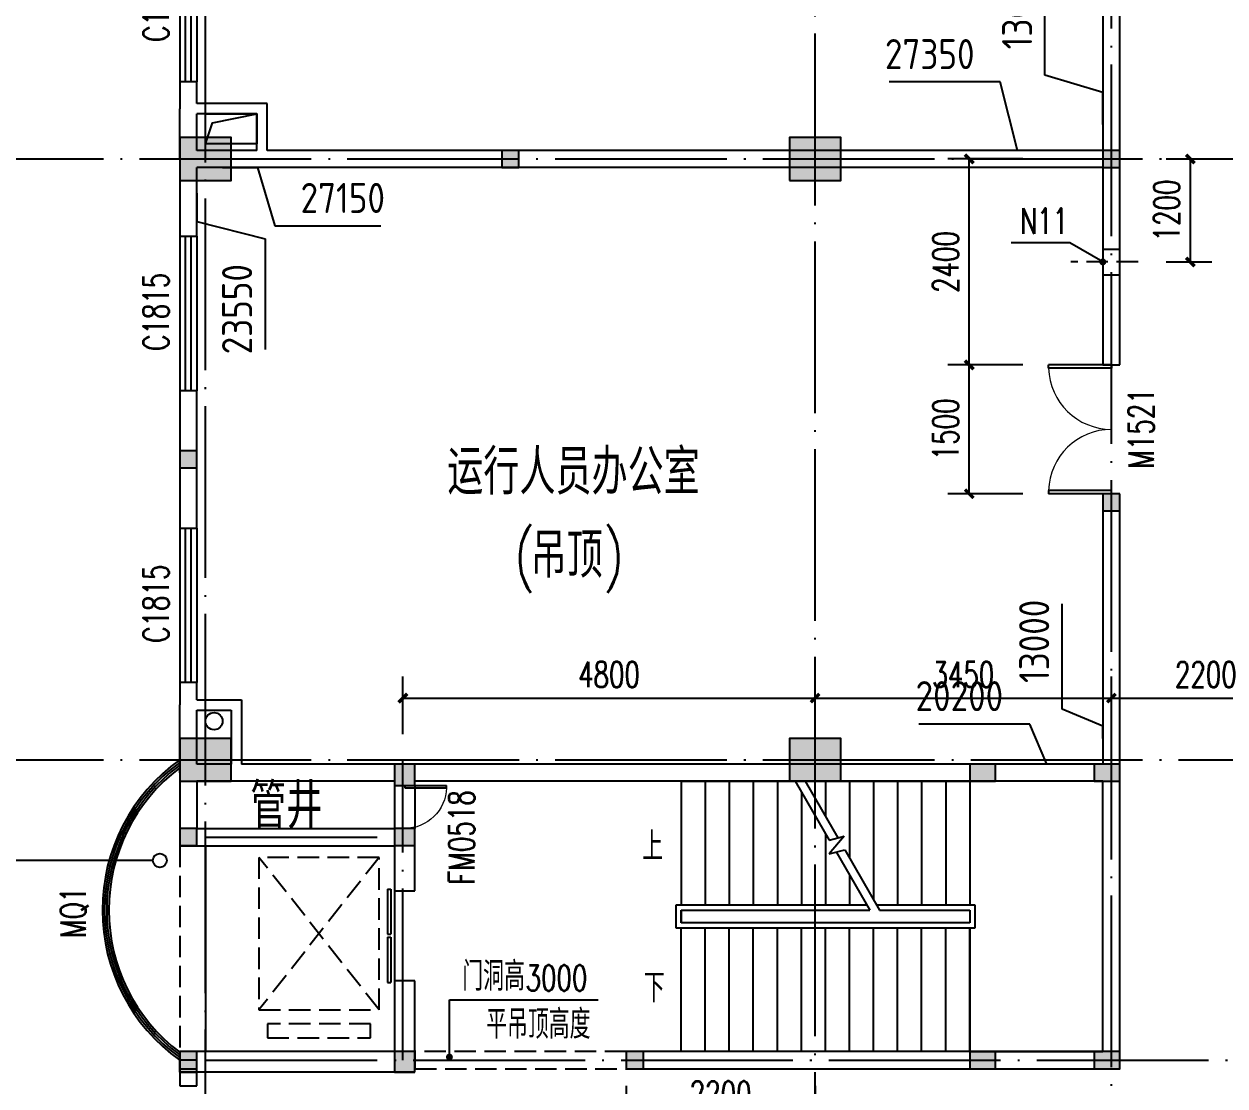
# Model space of a CAD drawing. Extents: x -59142 to 322364, y -122476 to 91021.
# Drawn here: x 85086 to 99071, y 43072 to 55445 of the extents above; entities that cross this region are included whole.
import ezdxf

# ---------------------------------------------------------------- set-up
doc = ezdxf.new("R2010")
doc.units = 0
doc.header["$LTSCALE"] = 1000
doc.header["$MEASUREMENT"] = 0
doc.linetypes.add('DASH', pattern=[0.35, 0.25, -0.1])
doc.linetypes.add('DOTE', pattern=[2.42, 2, -0.2, 0.02, -0.2])
for name, color, linetype in [('CENTRE LINE', 1, 'DOTE'), ('COLUMN', 255, 'Continuous'), ('DIM_IDEN', 3, 'Continuous'), ('DIM_LEAD', 3, 'Continuous'), ('DIM_SYMB', 3, 'Continuous'), ('DOTE', 1, 'DOTE'), ('GROUND', 204, 'Continuous'), ('HOLE', 6, 'Continuous'), ('PUB_DIM', 3, 'Continuous'), ('PUB_HATCH', 255, 'Continuous'), ('PUB_TEXT', 7, 'Continuous'), ('STAIR', 2, 'Continuous'), ('TEXT', 62, 'Continuous'), ('WALL', 255, 'Continuous'), ('WINDOW', 4, 'Continuous'), ('WINDOW_TEXT', 7, 'Continuous')]:
    doc.layers.add(name, color=color, linetype=linetype)
doc.styles.add('_TCH_DIM', font='SIMPLEX', dxfattribs={"bigfont": 'GBCBIG'})
doc.styles.add('_TCH_DIM_T3', font='SIMPLEX', dxfattribs={"width": 0.705882, "bigfont": 'GBCBIG'})
doc.styles.add('_TCH_WINDOW', font='SIMPLEX', dxfattribs={"bigfont": 'GBCBIG'})
doc.styles.add('HZTXT', font='geditxt.shx', dxfattribs={"width": 0.8, "bigfont": 'hztxt1.shx'})
doc.styles.get("Standard").update_dxf_attribs({"font": 'gbenor.shx', "bigfont": 'gbcbig.shx'})
doc.dimstyles.new('_TCH_ARCH&&100', dxfattribs={"dimtxt": 297.5, "dimasz": 100, "dimexe": 250, "dimexo": 300, "dimgap": 126.25, "dimtad": 1, "dimdec": 0, "dimzin": 0, "dimdsep": 46, "dimtxsty": '_TCH_DIM_T3', "dimblk": 'ARCHTICK', "dimcen": 0.09, "dimazin": 2, "dimtfac": 1, "dimtdec": 0, "dimtix": 1, "dimtmove": 2, "dimatfit": 3, "dimfxl": 1, "dimtolj": 1, "dimtzin": 0, "dimarcsym": 0})
doc.dimstyles.get("Standard").update_dxf_attribs({"dimscale": 100, "dimtxt": 3.5, "dimasz": 1, "dimexe": 2.5, "dimexo": 3, "dimgap": 1.5, "dimtad": 1, "dimdec": 0, "dimzin": 0, "dimdsep": 46, "dimtxsty": 'Standard', "dimblk": 'ARCHTICK', "dimcen": 0.09, "dimadec": 0, "dimazin": 0, "dimtfac": 1, "dimtdec": 0, "dimtix": 1, "dimtmove": 2, "dimatfit": 3, "dimfxl": 1, "dimtolj": 1, "dimtzin": 0, "dimarcsym": 0})

# ---------------------------------------------------------------- blocks, each defined once
blk = doc.blocks.new('_FZH')
blk.add_lwpolyline([(-0.5, -0.5), (0.5, -0.5), (0.5, 0.5), (-0.5, 0.5)], close=True)
at = {"layer": 'PUB_HATCH'}
blk.add_solid([(-0.5, -0.5), (0.5, -0.5), (-0.5, 0.5), (0.5, 0.5)], dxfattribs=at)
blk = doc.blocks.new('A$C45262176')
at = {"layer": 'COLUMN', "xscale": 300.000000000502, "yscale": 200.0000000000146, "zscale": 200.0000000000146, "rotation": 359.9999999999972}
for p in [(9050, -34650), (10500, -34650), (9050, -38000), (10500, -38000)]:
    blk.add_blockref('_FZH', p, dxfattribs=at)
blk = doc.blocks.new('DSADa')
at = {"layer": 'COLUMN', "xscale": 600.0000000000146, "yscale": 500, "zscale": 500}
for p in [(0, -27500), (7100, -27500), (0, -34500), (7100, -34500)]:
    blk.add_blockref('_FZH', p, dxfattribs=at)
blk = doc.blocks.new('A$C2CBA13EF')
at = {"layer": 'GROUND'}
blk.add_circle((100, 450), 100, dxfattribs=at)
blk = doc.blocks.new('_ArchTick')
at = {"color": 0, "linetype": 'ByBlock', "const_width": 0.4}
blk.add_lwpolyline([(-0.5, -0.5), (0.5, 0.5)], dxfattribs=at)
blk = doc.blocks.new('*D389')
at = {"layer": 'Defpoints', "color": 0, "transparency": 16777216}
for p in [(98085, 53872), (98668, 53872), (98085, 52672)]:
    blk.add_point(p, dxfattribs=at)
at = {"layer": 'HOLE', "color": 0, "lineweight": -2, "transparency": 16777216}
for p, q in [((98385, 53872), (98918, 53872)), ((98668, 52672), (98668, 53872)), ((98385, 52672), (98918, 52672))]:
    blk.add_line(p, q, dxfattribs=at)
at = {"layer": 'HOLE', "color": 0, "lineweight": -2, "transparency": 16777216, "xscale": 100, "yscale": 100, "zscale": 100}
for p, rotation in [((98668, 53872), 90), ((98668, 52672), 270)]:
    blk.add_blockref('_ArchTick', p, dxfattribs=dict(at, rotation=rotation))
at = {"layer": 'HOLE', "color": 0, "transparency": 16777216, "insert": (98393, 53272), "char_height": 297.5, "attachment_point": 5, "rotation": 90, "style": '_TCH_DIM_T3'}
blk.add_mtext('\\A1;1200', dxfattribs=at)
blk = doc.blocks.new('*D1201')
at = {"layer": 'Defpoints', "color": 0, "transparency": 16777216}
for p in [(92098, 43372), (94298, 43372), (94298, 42705)]:
    blk.add_point(p, dxfattribs=at)
at = {"layer": 'PUB_DIM', "color": 0, "lineweight": -2, "transparency": 16777216}
for p, q in [((92098, 43072), (92098, 42455)), ((94298, 43072), (94298, 42455)), ((92098, 42705), (94298, 42705))]:
    blk.add_line(p, q, dxfattribs=at)
at = {"layer": 'PUB_DIM', "color": 0, "lineweight": -2, "transparency": 16777216, "xscale": 100, "yscale": 100, "zscale": 100, "rotation": 180}
blk.add_blockref('_ArchTick', (92098, 42705), dxfattribs=at)
at = {"layer": 'PUB_DIM', "color": 0, "lineweight": -2, "transparency": 16777216, "xscale": 100, "yscale": 100, "zscale": 100}
blk.add_blockref('_ArchTick', (94298, 42705), dxfattribs=at)
at = {"layer": 'PUB_DIM', "color": 0, "transparency": 16777216, "insert": (93198, 42980), "char_height": 297.5, "attachment_point": 5, "style": '_TCH_DIM_T3'}
blk.add_mtext('\\A1;2200', dxfattribs=at)
blk = doc.blocks.new('*D1202')
at = {"layer": 'Defpoints', "color": 0, "transparency": 16777216}
for p in [(96093, 51472), (97017, 51472), (97017, 49972)]:
    blk.add_point(p, dxfattribs=at)
at = {"layer": 'PUB_DIM', "color": 0, "lineweight": -2, "transparency": 16777216}
for p, q in [((96717, 51472), (95843, 51472)), ((96093, 49972), (96093, 51472)), ((96717, 49972), (95843, 49972))]:
    blk.add_line(p, q, dxfattribs=at)
at = {"layer": 'PUB_DIM', "color": 0, "lineweight": -2, "transparency": 16777216, "xscale": 100, "yscale": 100, "zscale": 100}
for p, rotation in [((96093, 51472), 90), ((96093, 49972), 270)]:
    blk.add_blockref('_ArchTick', p, dxfattribs=dict(at, rotation=rotation))
at = {"layer": 'PUB_DIM', "color": 0, "transparency": 16777216, "insert": (95818, 50722), "char_height": 297.5, "attachment_point": 5, "rotation": 90, "style": '_TCH_DIM_T3'}
blk.add_mtext('\\A1;1500', dxfattribs=at)
blk = doc.blocks.new('*D1203')
at = {"layer": 'Defpoints', "color": 0, "transparency": 16777216}
for p in [(96093, 53872), (97017, 53872), (97017, 51472)]:
    blk.add_point(p, dxfattribs=at)
at = {"layer": 'PUB_DIM', "color": 0, "lineweight": -2, "transparency": 16777216}
for p, q in [((96717, 53872), (95843, 53872)), ((96093, 51472), (96093, 53872)), ((96717, 51472), (95843, 51472))]:
    blk.add_line(p, q, dxfattribs=at)
at = {"layer": 'PUB_DIM', "color": 0, "lineweight": -2, "transparency": 16777216, "xscale": 100, "yscale": 100, "zscale": 100}
for p, rotation in [((96093, 53872), 90), ((96093, 51472), 270)]:
    blk.add_blockref('_ArchTick', p, dxfattribs=dict(at, rotation=rotation))
at = {"layer": 'PUB_DIM', "color": 0, "transparency": 16777216, "insert": (95818, 52672), "char_height": 297.5, "attachment_point": 5, "rotation": 90, "style": '_TCH_DIM_T3'}
blk.add_mtext('\\A1;2400', dxfattribs=at)
blk = doc.blocks.new('*D1244')
at = {"layer": 'Defpoints', "color": 0, "transparency": 16777216}
for p in [(94298, 47591), (89498, 46872), (94298, 46872)]:
    blk.add_point(p, dxfattribs=at)
at = {"layer": 'PUB_DIM', "color": 0, "lineweight": -2, "transparency": 16777216}
for p, q in [((89498, 47172), (89498, 47841)), ((94298, 47172), (94298, 47841)), ((89498, 47591), (94298, 47591))]:
    blk.add_line(p, q, dxfattribs=at)
at = {"layer": 'PUB_DIM', "color": 0, "lineweight": -2, "transparency": 16777216, "xscale": 100, "yscale": 100, "zscale": 100, "rotation": 180}
blk.add_blockref('_ArchTick', (89498, 47591), dxfattribs=at)
at = {"layer": 'PUB_DIM', "color": 0, "lineweight": -2, "transparency": 16777216, "xscale": 100, "yscale": 100, "zscale": 100}
blk.add_blockref('_ArchTick', (94298, 47591), dxfattribs=at)
at = {"layer": 'PUB_DIM', "color": 0, "transparency": 16777216, "insert": (91898, 47866), "char_height": 297.5, "attachment_point": 5, "style": '_TCH_DIM_T3'}
blk.add_mtext('\\A1;4800', dxfattribs=at)
blk = doc.blocks.new('*D1245')
at = {"layer": 'Defpoints', "color": 0, "transparency": 16777216}
for p in [(97748, 47591), (94298, 46872), (97748, 46872)]:
    blk.add_point(p, dxfattribs=at)
at = {"layer": 'PUB_DIM', "color": 0, "lineweight": -2, "transparency": 16777216}
for p, q in [((94298, 47172), (94298, 47841)), ((97748, 47172), (97748, 47841)), ((94298, 47591), (97748, 47591))]:
    blk.add_line(p, q, dxfattribs=at)
at = {"layer": 'PUB_DIM', "color": 0, "lineweight": -2, "transparency": 16777216, "xscale": 100, "yscale": 100, "zscale": 100, "rotation": 180}
blk.add_blockref('_ArchTick', (94298, 47591), dxfattribs=at)
at = {"layer": 'PUB_DIM', "color": 0, "lineweight": -2, "transparency": 16777216, "xscale": 100, "yscale": 100, "zscale": 100}
blk.add_blockref('_ArchTick', (97748, 47591), dxfattribs=at)
at = {"layer": 'PUB_DIM', "color": 0, "transparency": 16777216, "insert": (96023, 47866), "char_height": 297.5, "attachment_point": 5, "style": '_TCH_DIM_T3'}
blk.add_mtext('\\A1;3450', dxfattribs=at)
blk = doc.blocks.new('*D1246')
at = {"layer": 'Defpoints', "color": 0, "transparency": 16777216}
for p in [(99948, 47591), (97748, 46872), (99948, 46872)]:
    blk.add_point(p, dxfattribs=at)
at = {"layer": 'PUB_DIM', "color": 0, "lineweight": -2, "transparency": 16777216}
for p, q in [((97748, 47172), (97748, 47841)), ((99948, 47172), (99948, 47841)), ((97748, 47591), (99948, 47591))]:
    blk.add_line(p, q, dxfattribs=at)
at = {"layer": 'PUB_DIM', "color": 0, "lineweight": -2, "transparency": 16777216, "xscale": 100, "yscale": 100, "zscale": 100, "rotation": 180}
blk.add_blockref('_ArchTick', (97748, 47591), dxfattribs=at)
at = {"layer": 'PUB_DIM', "color": 0, "lineweight": -2, "transparency": 16777216, "xscale": 100, "yscale": 100, "zscale": 100}
blk.add_blockref('_ArchTick', (99948, 47591), dxfattribs=at)
at = {"layer": 'PUB_DIM', "color": 0, "transparency": 16777216, "insert": (98848, 47866), "char_height": 297.5, "attachment_point": 5, "style": '_TCH_DIM_T3'}
blk.add_mtext('\\A1;2200', dxfattribs=at)
blk = doc.blocks.new('$DorLib2D$00000002')
for p, q in [((-0.5, 0), (-0.5, 0.4875)), ((-0.475, 0.4875), (-0.5, 0.4875)), ((-0.475, 0), (-0.475, 0.4875)), ((0.475, 0), (0.475, 0.4875)), ((0.475, 0.4875), (0.5, 0.4875)), ((0.5, 0), (0.5, 0.4875)), ((-0.5, 0), (-0.475, 0)), ((0.5, 0), (0.475, 0))]:
    blk.add_line(p, q)
at = {"lineweight": 13}
for centre, start, end in [((-0.4875, 0), 0, 88.53072), ((0.4875, 0), 91.46928, 180)]:
    blk.add_arc(centre, 0.4875, start, end, dxfattribs=at)
blk = doc.blocks.new('$TCHSYS$WIN2D')
for p, q in [((-0.5, 0.5), (0.5, 0.5)), ((0.5, 0.1667), (-0.5, 0.1667)), ((0.5, -0.1667), (-0.5, -0.1667)), ((-0.5, -0.5), (0.5, -0.5))]:
    blk.add_line(p, q)
blk = doc.blocks.new('$DorLib2D$00000001')
for p, q in [((0.45, 0.975), (0.5, 0.975)), ((0.45, 0), (0.45, 0.975)), ((0.5, 0), (0.5, 0.975)), ((0.5, 0), (0.45, 0))]:
    blk.add_line(p, q)
at = {"lineweight": 13}
blk.add_arc((0.475, 0), 0.975, 91.4693, 180, dxfattribs=at)
blk = doc.blocks.new('$TCHSYS$LDOR22D')
for p, q in [((-0.517, 0.833), (-0.017, 0.833)), ((-0.517, 0.833), (-0.517, 0.667)), ((-0.017, 0.833), (-0.017, 0.667)), ((0.017, 0.833), (0.017, 0.667)), ((0.017, 0.833), (0.517, 0.833)), ((0.517, 0.833), (0.517, 0.667)), ((-0.517, 0.667), (-0.017, 0.667)), ((0.017, 0.667), (0.517, 0.667)), ((-0.5, 0.5), (0.5, 0.5))]:
    blk.add_line(p, q)
blk = doc.blocks.new('*D1675')
at = {"color": 0, "lineweight": -2, "transparency": 16777216}
for p, q in [((97314, 79050), (96031, 79050)), ((97448, 78672), (97314, 79050)), ((97348, 78672), (97448, 78672))]:
    blk.add_line(p, q, dxfattribs=at)
at = {"layer": 'Defpoints', "color": 0, "transparency": 16777216}
for p in [(97114, 79050), (97648, 78672), (110648, 26622)]:
    blk.add_point(p, dxfattribs=at)
at = {"color": 0, "transparency": 16777216, "insert": (96498, 79375), "char_height": 350, "attachment_point": 5}
blk.add_mtext('\\A1;52050', dxfattribs=at)
blk = doc.blocks.new('*D1676')
at = {"color": 0, "lineweight": -2, "transparency": 16777216}
for p, q in [((97442, 79048), (97442, 80273)), ((97648, 78872), (97442, 79048)), ((97648, 78972), (97648, 78872))]:
    blk.add_line(p, q, dxfattribs=at)
at = {"layer": 'Defpoints', "color": 0, "transparency": 16777216}
for p in [(97442, 79248), (97648, 78672), (110648, 26622)]:
    blk.add_point(p, dxfattribs=at)
at = {"color": 0, "transparency": 16777216, "insert": (97117, 79835), "char_height": 350, "attachment_point": 5, "rotation": 90}
blk.add_mtext('\\A1;13000', dxfattribs=at)
blk = doc.blocks.new('*D1677')
at = {"color": 0, "lineweight": -2, "transparency": 16777216}
for p, q in [((94498, 81422), (94707, 81422)), ((94707, 81422), (94907, 80697)), ((94907, 80697), (96220, 80697))]:
    blk.add_line(p, q, dxfattribs=at)
at = {"layer": 'Defpoints', "color": 0, "transparency": 16777216}
for p in [(94198, 81422), (95107, 80697), (110648, 26622)]:
    blk.add_point(p, dxfattribs=at)
at = {"color": 0, "transparency": 16777216, "insert": (95739, 81022), "char_height": 350, "attachment_point": 5}
blk.add_mtext('\\A1;54800', dxfattribs=at)
blk = doc.blocks.new('*D1678')
at = {"color": 0, "lineweight": -2, "transparency": 16777216}
for p, q in [((94198, 81122), (94198, 81030)), ((94198, 81030), (94774, 80830)), ((94774, 80830), (94774, 79576))]:
    blk.add_line(p, q, dxfattribs=at)
at = {"layer": 'Defpoints', "color": 0, "transparency": 16777216}
for p in [(94198, 81422), (94774, 80630), (110648, 26622)]:
    blk.add_point(p, dxfattribs=at)
at = {"color": 0, "transparency": 16777216, "insert": (94449, 80028), "char_height": 350, "attachment_point": 5, "rotation": 90}
blk.add_mtext('\\A1;16450', dxfattribs=at)
blk = doc.blocks.new('*D1679')
at = {"color": 0, "lineweight": -2, "transparency": 16777216}
for p, q in [((91653, 76818), (90370, 76818)), ((91498, 76672), (91653, 76818)), ((91398, 76672), (91498, 76672))]:
    blk.add_line(p, q, dxfattribs=at)
at = {"layer": 'Defpoints', "color": 0, "transparency": 16777216}
for p in [(91453, 76818), (91698, 76672), (110648, 26622)]:
    blk.add_point(p, dxfattribs=at)
at = {"color": 0, "transparency": 16777216, "insert": (90837, 77143), "char_height": 350, "attachment_point": 5}
blk.add_mtext('\\A1;50050', dxfattribs=at)
blk = doc.blocks.new('*D1680')
at = {"color": 0, "lineweight": -2, "transparency": 16777216}
for p, q in [((91493, 76816), (91493, 78042)), ((91698, 76972), (91698, 76872)), ((91698, 76872), (91493, 76816))]:
    blk.add_line(p, q, dxfattribs=at)
at = {"layer": 'Defpoints', "color": 0, "transparency": 16777216}
for p in [(91493, 77016), (91698, 76672), (110648, 26622)]:
    blk.add_point(p, dxfattribs=at)
at = {"color": 0, "transparency": 16777216, "insert": (91168, 77604), "char_height": 350, "attachment_point": 5, "rotation": 90}
blk.add_mtext('\\A1;18950', dxfattribs=at)
blk = doc.blocks.new('*D1681')
at = {"color": 0, "lineweight": -2, "transparency": 16777216}
for p, q in [((87098, 78172), (87098, 78184)), ((87098, 78184), (87488, 77984)), ((87488, 77984), (87488, 76693))]:
    blk.add_line(p, q, dxfattribs=at)
at = {"layer": 'Defpoints', "color": 0, "transparency": 16777216}
for p in [(87098, 78472), (87488, 77784), (110648, 26622)]:
    blk.add_point(p, dxfattribs=at)
at = {"color": 0, "transparency": 16777216, "insert": (87163, 77163), "char_height": 350, "attachment_point": 5, "rotation": 90}
blk.add_mtext('\\A1;23550', dxfattribs=at)
blk = doc.blocks.new('*D1682')
at = {"color": 0, "lineweight": -2, "transparency": 16777216}
for p, q in [((87398, 78472), (87298, 78472)), ((87298, 78472), (87494, 77963)), ((87494, 77963), (88719, 77963))]:
    blk.add_line(p, q, dxfattribs=at)
at = {"layer": 'Defpoints', "color": 0, "transparency": 16777216}
for p in [(87098, 78472), (87694, 77963), (110648, 26622)]:
    blk.add_point(p, dxfattribs=at)
at = {"color": 0, "transparency": 16777216, "insert": (88282, 78288), "char_height": 350, "attachment_point": 5}
blk.add_mtext('\\A1;51850', dxfattribs=at)
blk = doc.blocks.new('*D1683')
at = {"color": 0, "lineweight": -2, "transparency": 16777216}
for p, q in [((91339, 74558), (90027, 74558)), ((91498, 74322), (91339, 74558)), ((91398, 74322), (91498, 74322))]:
    blk.add_line(p, q, dxfattribs=at)
at = {"layer": 'Defpoints', "color": 0, "transparency": 16777216}
for p in [(91139, 74558), (91698, 74322), (110648, 26622)]:
    blk.add_point(p, dxfattribs=at)
at = {"color": 0, "transparency": 16777216, "insert": (90508, 74883), "char_height": 350, "attachment_point": 5}
blk.add_mtext('\\A1;47700', dxfattribs=at)
blk = doc.blocks.new('*D1684')
at = {"color": 0, "lineweight": -2, "transparency": 16777216}
for p, q in [((91488, 74508), (91488, 75734)), ((91698, 74622), (91698, 74522)), ((91698, 74522), (91488, 74508))]:
    blk.add_line(p, q, dxfattribs=at)
at = {"layer": 'Defpoints', "color": 0, "transparency": 16777216}
for p in [(91488, 74708), (91698, 74322), (110648, 26622)]:
    blk.add_point(p, dxfattribs=at)
at = {"color": 0, "transparency": 16777216, "insert": (91163, 75296), "char_height": 350, "attachment_point": 5, "rotation": 90}
blk.add_mtext('\\A1;18950', dxfattribs=at)
blk = doc.blocks.new('*D1685')
at = {"color": 0, "lineweight": -2, "transparency": 16777216}
for p, q in [((87098, 76172), (87098, 76188)), ((87098, 76188), (87593, 75988)), ((87593, 75988), (87593, 74697))]:
    blk.add_line(p, q, dxfattribs=at)
at = {"layer": 'Defpoints', "color": 0, "transparency": 16777216}
for p in [(87098, 76472), (87593, 75788), (110648, 26622)]:
    blk.add_point(p, dxfattribs=at)
at = {"color": 0, "transparency": 16777216, "insert": (87268, 75168), "char_height": 350, "attachment_point": 5, "rotation": 90}
blk.add_mtext('\\A1;23550', dxfattribs=at)
blk = doc.blocks.new('*D1686')
at = {"color": 0, "lineweight": -2, "transparency": 16777216}
for p, q in [((87298, 76472), (87288, 76162)), ((87398, 76472), (87298, 76472)), ((87288, 76162), (88602, 76162))]:
    blk.add_line(p, q, dxfattribs=at)
at = {"layer": 'Defpoints', "color": 0, "transparency": 16777216}
for p in [(87098, 76472), (87488, 76162, 0), (110648, 26622)]:
    blk.add_point(p, dxfattribs=at)
at = {"color": 0, "transparency": 16777216, "insert": (88120, 76487), "char_height": 350, "attachment_point": 5}
blk.add_mtext('\\A1;49850', dxfattribs=at)
blk = doc.blocks.new('*D1687')
at = {"color": 0, "lineweight": -2, "transparency": 16777216}
for p, q in [((95988, 68570), (94675, 68570)), ((96188, 67472), (95988, 68570)), ((97348, 67472), (96188, 67472))]:
    blk.add_line(p, q, dxfattribs=at)
at = {"layer": 'Defpoints', "color": 0, "transparency": 16777216}
for p in [(95788, 68570), (97648, 67472), (110648, 26622)]:
    blk.add_point(p, dxfattribs=at)
at = {"color": 0, "transparency": 16777216, "insert": (95157, 68895), "char_height": 350, "attachment_point": 5}
blk.add_mtext('\\A1;40850', dxfattribs=at)
blk = doc.blocks.new('*D1688')
at = {"color": 0, "lineweight": -2, "transparency": 16777216}
for p, q in [((96595, 68589), (96595, 69814)), ((97648, 68389), (96595, 68589)), ((97648, 67772), (97648, 68389))]:
    blk.add_line(p, q, dxfattribs=at)
at = {"layer": 'Defpoints', "color": 0, "transparency": 16777216}
for p in [(96595, 68789), (97648, 67472), (110648, 26622)]:
    blk.add_point(p, dxfattribs=at)
at = {"color": 0, "transparency": 16777216, "insert": (96270, 69376), "char_height": 350, "attachment_point": 5, "rotation": 90}
blk.add_mtext('\\A1;13000', dxfattribs=at)
blk = doc.blocks.new('*D1689')
at = {"color": 0, "lineweight": -2, "transparency": 16777216}
for p, q in [((87098, 73822), (87098, 73104)), ((87098, 73104), (87853, 72904)), ((87853, 72904), (87853, 71613))]:
    blk.add_line(p, q, dxfattribs=at)
at = {"layer": 'Defpoints', "color": 0, "transparency": 16777216}
for p in [(87098, 74122), (87853, 72704), (110648, 26622)]:
    blk.add_point(p, dxfattribs=at)
at = {"color": 0, "transparency": 16777216, "insert": (87528, 72084), "char_height": 350, "attachment_point": 5, "rotation": 90}
blk.add_mtext('\\A1;23550', dxfattribs=at)
blk = doc.blocks.new('*D1690')
at = {"color": 0, "lineweight": -2, "transparency": 16777216}
for p, q in [((87398, 74122), (87659, 74122)), ((87659, 74122), (87859, 73271)), ((87859, 73271), (89172, 73271))]:
    blk.add_line(p, q, dxfattribs=at)
at = {"layer": 'Defpoints', "color": 0, "transparency": 16777216}
for p in [(87098, 74122), (88059, 73271), (110648, 26622)]:
    blk.add_point(p, dxfattribs=at)
at = {"color": 0, "transparency": 16777216, "insert": (88691, 73596), "char_height": 350, "attachment_point": 5}
blk.add_mtext('\\A1;47500', dxfattribs=at)
blk = doc.blocks.new('*D1691')
at = {"color": 0, "lineweight": -2, "transparency": 16777216}
for p, q in [((96637, 61090), (95354, 61090)), ((96837, 60472), (96637, 61090)), ((97348, 60472), (96837, 60472))]:
    blk.add_line(p, q, dxfattribs=at)
at = {"layer": 'Defpoints', "color": 0, "transparency": 16777216}
for p in [(96437, 61090), (97648, 60472), (110648, 26622)]:
    blk.add_point(p, dxfattribs=at)
at = {"color": 0, "transparency": 16777216, "insert": (95821, 61415), "char_height": 350, "attachment_point": 5}
blk.add_mtext('\\A1;33850', dxfattribs=at)
blk = doc.blocks.new('*D1692')
at = {"color": 0, "lineweight": -2, "transparency": 16777216}
for p, q in [((96894, 61778), (96894, 63003)), ((97648, 61578), (96894, 61778)), ((97648, 60772), (97648, 61578))]:
    blk.add_line(p, q, dxfattribs=at)
at = {"layer": 'Defpoints', "color": 0, "transparency": 16777216}
for p in [(96894, 61978), (97648, 60472), (110648, 26622)]:
    blk.add_point(p, dxfattribs=at)
at = {"color": 0, "transparency": 16777216, "insert": (96569, 62566), "char_height": 350, "attachment_point": 5, "rotation": 90}
blk.add_mtext('\\A1;13000', dxfattribs=at)
blk = doc.blocks.new('*D1693')
at = {"color": 0, "lineweight": -2, "transparency": 16777216}
for p, q in [((87098, 66972), (87098, 66291)), ((87098, 66291), (88090, 66091)), ((88090, 66091), (88090, 64800))]:
    blk.add_line(p, q, dxfattribs=at)
at = {"layer": 'Defpoints', "color": 0, "transparency": 16777216}
for p in [(87098, 67272), (88090, 65891), (110648, 26622)]:
    blk.add_point(p, dxfattribs=at)
at = {"color": 0, "transparency": 16777216, "insert": (87765, 65270), "char_height": 350, "attachment_point": 5, "rotation": 90}
blk.add_mtext('\\A1;23550', dxfattribs=at)
blk = doc.blocks.new('*D1694')
at = {"color": 0, "lineweight": -2, "transparency": 16777216}
for p, q in [((87398, 67272), (88036, 67272)), ((88036, 67272), (88236, 66436)), ((88236, 66436), (89549, 66436))]:
    blk.add_line(p, q, dxfattribs=at)
at = {"layer": 'Defpoints', "color": 0, "transparency": 16777216}
for p in [(87098, 67272), (88436, 66436), (110648, 26622)]:
    blk.add_point(p, dxfattribs=at)
at = {"color": 0, "transparency": 16777216, "insert": (89067, 66761), "char_height": 350, "attachment_point": 5}
blk.add_mtext('\\A1;40650', dxfattribs=at)
blk = doc.blocks.new('*D1695')
at = {"color": 0, "lineweight": -2, "transparency": 16777216}
for p, q in [((96453, 54769), (95162, 54769)), ((96653, 53972), (96453, 54769)), ((97348, 53972), (96653, 53972))]:
    blk.add_line(p, q, dxfattribs=at)
at = {"layer": 'Defpoints', "color": 0, "transparency": 16777216}
for p in [(96253, 54769), (97648, 53972), (110648, 26622)]:
    blk.add_point(p, dxfattribs=at)
at = {"color": 0, "transparency": 16777216, "insert": (95633, 55094), "char_height": 350, "attachment_point": 5}
blk.add_mtext('\\A1;27350', dxfattribs=at)
blk = doc.blocks.new('*D1696')
at = {"color": 0, "lineweight": -2, "transparency": 16777216}
for p, q in [((96975, 54847), (96975, 56072)), ((97648, 54647), (96975, 54847)), ((97648, 54272), (97648, 54647))]:
    blk.add_line(p, q, dxfattribs=at)
at = {"layer": 'Defpoints', "color": 0, "transparency": 16777216}
for p in [(96975, 55047), (97648, 53972), (110648, 26622)]:
    blk.add_point(p, dxfattribs=at)
at = {"color": 0, "transparency": 16777216, "insert": (96650, 55635), "char_height": 350, "attachment_point": 5, "rotation": 90}
blk.add_mtext('\\A1;13000', dxfattribs=at)
blk = doc.blocks.new('*D1697')
at = {"color": 0, "lineweight": -2, "transparency": 16777216}
for p, q in [((87098, 59972), (87098, 59020)), ((87098, 59020), (88265, 58820)), ((88265, 58820), (88265, 57529))]:
    blk.add_line(p, q, dxfattribs=at)
at = {"layer": 'Defpoints', "color": 0, "transparency": 16777216}
for p in [(87098, 60272), (88265, 58620), (110648, 26622)]:
    blk.add_point(p, dxfattribs=at)
at = {"color": 0, "transparency": 16777216, "insert": (87940, 58000), "char_height": 350, "attachment_point": 5, "rotation": 90}
blk.add_mtext('\\A1;23550', dxfattribs=at)
blk = doc.blocks.new('*D1698')
at = {"color": 0, "lineweight": -2, "transparency": 16777216}
for p, q in [((87398, 60272), (88241, 60272)), ((88241, 60272), (88441, 59232)), ((88441, 59232), (89724, 59232))]:
    blk.add_line(p, q, dxfattribs=at)
at = {"layer": 'Defpoints', "color": 0, "transparency": 16777216}
for p in [(87098, 60272), (88641, 59232), (110648, 26622)]:
    blk.add_point(p, dxfattribs=at)
at = {"color": 0, "transparency": 16777216, "insert": (89258, 59557), "char_height": 350, "attachment_point": 5}
blk.add_mtext('\\A1;33650', dxfattribs=at)
blk = doc.blocks.new('*D1699')
at = {"color": 0, "lineweight": -2, "transparency": 16777216}
for p, q in [((96798, 47289), (95507, 47289)), ((96998, 46822), (96798, 47289)), ((97348, 46822), (96998, 46822))]:
    blk.add_line(p, q, dxfattribs=at)
at = {"layer": 'Defpoints', "color": 0, "transparency": 16777216}
for p in [(96598, 47289), (97648, 46822), (110648, 26622)]:
    blk.add_point(p, dxfattribs=at)
at = {"color": 0, "transparency": 16777216, "insert": (95978, 47614), "char_height": 350, "attachment_point": 5}
blk.add_mtext('\\A1;20200', dxfattribs=at)
blk = doc.blocks.new('*D1700')
at = {"color": 0, "lineweight": -2, "transparency": 16777216}
for p, q in [((97174, 47464), (97174, 48689)), ((97648, 47264), (97174, 47464)), ((97648, 47122), (97648, 47264))]:
    blk.add_line(p, q, dxfattribs=at)
at = {"layer": 'Defpoints', "color": 0, "transparency": 16777216}
for p in [(97174, 47664), (97648, 46822), (110648, 26622)]:
    blk.add_point(p, dxfattribs=at)
at = {"color": 0, "transparency": 16777216, "insert": (96849, 48252), "char_height": 350, "attachment_point": 5, "rotation": 90}
blk.add_mtext('\\A1;13000', dxfattribs=at)
blk = doc.blocks.new('*D1701')
at = {"color": 0, "lineweight": -2, "transparency": 16777216}
for p, q in [((87098, 53472), (87098, 53143)), ((87098, 53143), (87892, 52943)), ((87892, 52943), (87892, 51652))]:
    blk.add_line(p, q, dxfattribs=at)
at = {"layer": 'Defpoints', "color": 0, "transparency": 16777216}
for p in [(87098, 53772), (87892, 52743), (110648, 26622)]:
    blk.add_point(p, dxfattribs=at)
at = {"color": 0, "transparency": 16777216, "insert": (87567, 52122), "char_height": 350, "attachment_point": 5, "rotation": 90}
blk.add_mtext('\\A1;23550', dxfattribs=at)
blk = doc.blocks.new('*D1702')
at = {"color": 0, "lineweight": -2, "transparency": 16777216}
for p, q in [((87398, 53772), (87806, 53772)), ((87806, 53772), (88006, 53093)), ((88006, 53093), (89239, 53093))]:
    blk.add_line(p, q, dxfattribs=at)
at = {"layer": 'Defpoints', "color": 0, "transparency": 16777216}
for p in [(87098, 53772), (88206, 53093), (110648, 26622)]:
    blk.add_point(p, dxfattribs=at)
at = {"color": 0, "transparency": 16777216, "insert": (88798, 53418), "char_height": 350, "attachment_point": 5}
blk.add_mtext('\\A1;27150', dxfattribs=at)

msp = doc.modelspace()

# ---------------------------------------------------------------- hatches: boundary and pattern name
at = {"layer": 'PUB_HATCH'}
for points in [[(90648.4, 53772.1), (90848.4, 53772.1), (90848.4, 53972.1), (90648.4, 53972.1)], [(97648.4, 53772.1), (97848.4, 53772.1), (97848.4, 53972.1), (97648.4, 53972.1)], [(86898.4, 50272.1), (87098.4, 50272.1), (87098.4, 50472.1), (86898.4, 50472.1)], [(97648.4, 49772.1), (97848.4, 49772.1), (97848.4, 49972.1), (97648.4, 49972.1)], [(89398.4, 46822.1), (89398.4, 46572.1), (89638.4, 46572.1), (89638.4, 46822.1)], [(87098.4, 46072.1), (86898.4, 46072.1), (86898.4, 45872.1), (87098.4, 45872.1)], [(89638.4, 45872.1), (89638.4, 46072.1), (89398.4, 46072.1), (89398.4, 45872.1)], [(87098.4, 43272.1), (87098.4, 43472.1), (86898.4, 43472.1), (86898.4, 43272.1)], [(87098.4, 43232.1), (87098.4, 43472.1), (86898.4, 43472.1), (86898.4, 43232.1)], [(89398.4, 43232.1), (89638.4, 43232.1), (89638.4, 43472.1), (89398.4, 43472.1)], [(92098.4, 43472.1), (92098.4, 43272.1), (92298.4, 43272.1), (92298.4, 43472.1)]]:
    msp.add_hatch(color=256, dxfattribs=at).paths.add_polyline_path(points)

# ---------------------------------------------------------------- linework, layer by layer
at = {"layer": 'CENTRE LINE'}
for p, q in [((87198.4, 45971.8), (89398.4, 45971.8)), ((87198.4, 43372.1), (99948.4, 43372.1))]:
    msp.add_line(p, q, dxfattribs=at)
for points in [[(97748.4, 40872.1), (97748.4, 81372.1)], [(89498.4, 43372.1), (89498.4, 46872.1)]]:
    msp.add_lwpolyline(points, dxfattribs=at)
at = {"layer": 'COLUMN'}
for p, q in [((90848.4, 53972.1), (90648.4, 53972.1)), ((90648.4, 53972.1), (90648.4, 53772.1)), ((90848.4, 53772.1), (90848.4, 53972.1)), ((97848.4, 53972.1), (97648.4, 53972.1)), ((97648.4, 53972.1), (97648.4, 53772.1)), ((97848.4, 53772.1), (97848.4, 53972.1)), ((90648.4, 53772.1), (90848.4, 53772.1)), ((97648.4, 53772.1), (97848.4, 53772.1)), ((87098.4, 50472.1), (86898.4, 50472.1)), ((86898.4, 50472.1), (86898.4, 50272.1)), ((87098.4, 50272.1), (87098.4, 50472.1)), ((86898.4, 50272.1), (87098.4, 50272.1)), ((97848.4, 49972.1), (97648.4, 49972.1)), ((97648.4, 49972.1), (97648.4, 49772.1)), ((97848.4, 49772.1), (97848.4, 49972.1)), ((97648.4, 49772.1), (97848.4, 49772.1)), ((89398.4, 46822.1), (89398.4, 46572.1)), ((89638.4, 46822.1), (89398.4, 46822.1)), ((89638.4, 46572.1), (89638.4, 46822.1)), ((89398.4, 46572.1), (89638.4, 46572.1)), ((87098.4, 46072.1), (86898.4, 46072.1)), ((86898.4, 46072.1), (86898.4, 45872.1)), ((87098.4, 45872.1), (87098.4, 46072.1)), ((89638.4, 46072.1), (89398.4, 46072.1)), ((89398.4, 46072.1), (89398.4, 45872.1)), ((89638.4, 45872.1), (89638.4, 46072.1)), ((86898.4, 45872.1), (87098.4, 45872.1)), ((89398.4, 45872.1), (89638.4, 45872.1)), ((87098.4, 43472.1), (86898.4, 43472.1)), ((86898.4, 43472.1), (86898.4, 43272.1)), ((87098.4, 43472.1), (86898.4, 43472.1)), ((86898.4, 43472.1), (86898.4, 43232.1)), ((87098.4, 43272.1), (87098.4, 43472.1)), ((87098.4, 43232.1), (87098.4, 43472.1)), ((89638.4, 43472.1), (89398.4, 43472.1)), ((89398.4, 43472.1), (89398.4, 43232.1)), ((89638.4, 43232.1), (89638.4, 43472.1)), ((92098.4, 43472.1), (92098.4, 43272.1)), ((92298.4, 43472.1), (92098.4, 43472.1)), ((92298.4, 43272.1), (92298.4, 43472.1)), ((86898.4, 43272.1), (87098.4, 43272.1)), ((86898.4, 43232.1), (87098.4, 43232.1)), ((89398.4, 43232.1), (89638.4, 43232.1)), ((92098.4, 43272.1), (92298.4, 43272.1))]:
    msp.add_line(p, q, dxfattribs=at)
at = {"layer": 'DIM_IDEN'}
for p, q in [((85748.8, 45700), (76108.7, 45700)), ((86587.2, 45700), (85748.8, 45700))]:
    msp.add_line(p, q, dxfattribs=at)
msp.add_circle((86667.7, 45700), 80.5, dxfattribs=at)
at = {"layer": 'DIM_LEAD'}
for p, q in [((90039.5, 43409.3), (90039.5, 44077.5)), ((90039.5, 44077.5), (91771.3, 44077.5))]:
    msp.add_line(p, q, dxfattribs=at)
at = {"layer": 'DIM_LEAD', "const_width": 40}
msp.add_lwpolyline([(90039.5, 43389.3, 1), (90039.5, 43429.3, 1)], format="xyb", close=True, dxfattribs=at)
at = {"layer": 'DIM_SYMB'}
for points in [[(92598.4, 45872.1, 0, 0, 0), (94118.4, 45872.1, 80, 0, 0), (94418.4, 45872.1, 0, 0, 0)], [(92598.4, 44222.1, 0, 0, 0), (96873.4, 44222.1, 0, 0, 0), (96873.4, 45872.1, 0, 0, 0), (94998.4, 45872.1, 80, 0, 0), (94698.4, 45872.1, 0, 0, 0)]]:
    msp.add_lwpolyline(points, format="xyseb", dxfattribs=at)
at = {"layer": 'DOTE'}
for p, q in [((84009.9, 53872.1), (112915.9, 53872.1)), ((84009.9, 46872.1), (112915.9, 46872.1))]:
    msp.add_line(p, q, dxfattribs=at)
for points in [[(87198.4, 22372.1), (87198.4, 86156)], [(94298.4, 21872.1), (94298.4, 86156)]]:
    msp.add_lwpolyline(points, dxfattribs=at)
at = {"layer": 'HOLE'}
for p, q in [((97263.5, 52895), (96580.5, 52895)), ((97648.4, 52672.1), (97263.5, 52895)), ((97648.4, 52822.1), (97848.4, 52822.1)), ((97648.4, 52522.1), (97848.4, 52522.1))]:
    msp.add_line(p, q, dxfattribs=at)
at = {"layer": 'HOLE', "linetype": 'DASH'}
msp.add_line((98058.3, 52672.1), (97277.3, 52672.1), dxfattribs=at)
at = {"layer": 'HOLE'}
msp.add_lwpolyline([(87198.4, 54397.1), (87798.4, 54397.1), (87798.4, 54047.1), (87198.4, 54047.1)], close=True, dxfattribs=at)
msp.add_lwpolyline([(87198.4, 54047.1), (87279.5, 54294), (87798.4, 54397.1)], dxfattribs=at)
at = {"layer": 'HOLE', "const_width": 40}
msp.add_lwpolyline([(97665.7, 52662, 1), (97631.1, 52682.1, 1)], format="xyb", close=True, dxfattribs=at)
at = {"layer": 'STAIR'}
for p, q in [((92738.4, 46622.1), (94067.6, 46622.1)), ((92738.4, 46622.1), (92738.4, 45182.1)), ((93018.4, 46622.1), (93018.4, 45182.1)), ((93298.4, 46622.1), (93298.4, 45182.1)), ((93578.4, 46622.1), (93578.4, 45182.1)), ((93858.4, 46622.1), (93858.4, 45182.1)), ((94067.6, 46622.1), (94463.5, 45936.5)), ((94183.1, 46622.1), (96098.4, 46622.1)), ((94183.1, 46622.1), (94563.5, 45963.3)), ((94418.4, 46622.1), (94418.4, 46214.6)), ((94698.4, 46622.1), (94698.4, 45729.6)), ((94978.4, 46622.1), (94978.4, 45244.6)), ((95258.4, 46622.1), (95258.4, 45182.1)), ((95538.4, 46622.1), (95538.4, 45182.1)), ((95818.4, 46622.1), (95818.4, 45182.1)), ((96098.4, 46622.1), (96098.4, 45182.1)), ((97648.4, 46622.1), (96098.4, 46622.1)), ((96098.4, 46622.1), (96098.4, 45182.1)), ((97648.4, 43472.1), (97648.4, 46622.1)), ((94138.4, 46499.5), (94138.4, 45182.1)), ((94418.4, 46014.6), (94418.4, 45182.1)), ((87198.4, 45871.8), (87198.4, 43472.1)), ((94635.8, 45982.7), (94462.9, 45776.6)), ((94463.5, 45936.5), (94635.8, 45982.7)), ((94462.9, 45776.6), (94643.3, 45824.9)), ((94543.3, 45798.2), (94933.7, 45122.1)), ((94643.3, 45824.9), (95049.1, 45122.1)), ((94698.4, 45529.6), (94698.4, 45182.1)), ((92678.4, 44912.1), (92678.4, 45182.1)), ((92678.4, 45182.1), (94899, 45182.1)), ((95014.5, 45182.1), (96158.4, 45182.1)), ((96158.4, 45182.1), (96158.4, 44912.1)), ((92738.4, 45122.1), (94933.7, 45122.1)), ((92738.4, 44972.1), (92738.4, 45122.1)), ((92738.4, 45122.1), (94933.7, 45122.1)), ((92738.4, 45122.1), (92738.4, 44972.1)), ((95049.1, 45122.1), (96098.4, 45122.1)), ((95049.1, 45122.1), (96098.4, 45122.1)), ((96098.4, 45122.1), (96098.4, 44972.1)), ((96098.4, 45122.1), (96098.4, 44972.1)), ((96158.4, 44912.1), (92678.4, 44912.1)), ((96098.4, 44972.1), (92738.4, 44972.1)), ((96098.4, 44972.1), (92738.4, 44972.1)), ((92738.4, 43472.1), (92738.4, 44912.1)), ((93018.4, 43472.1), (93018.4, 44912.1)), ((93298.4, 43472.1), (93298.4, 44912.1)), ((93578.4, 43472.1), (93578.4, 44912.1)), ((93858.4, 43472.1), (93858.4, 44912.1)), ((94138.4, 43472.1), (94138.4, 44912.1)), ((94418.4, 43472.1), (94418.4, 44912.1)), ((94698.4, 43472.1), (94698.4, 44912.1)), ((94978.4, 43472.1), (94978.4, 44912.1)), ((95258.4, 43472.1), (95258.4, 44912.1)), ((95538.4, 43472.1), (95538.4, 44912.1)), ((95818.4, 43472.1), (95818.4, 44912.1)), ((96098.4, 43472.1), (96098.4, 44912.1)), ((96098.4, 44912.1), (96098.4, 43472.1)), ((96098.4, 43472.1), (92738.4, 43472.1)), ((96098.4, 43472.1), (97648.4, 43472.1))]:
    msp.add_line(p, q, dxfattribs=at)
at = {"layer": 'STAIR', "color": 251, "linetype": 'DASH'}
msp.add_line((86898.4, 45871.8), (86898.4, 43472.1), dxfattribs=at)
at = {"layer": 'STAIR', "linetype": 'DASH'}
for p, q in [((89220.9, 45734.6), (87820.9, 45734.6)), ((87820.9, 45734.6), (87820.9, 43959)), ((89220.9, 43959), (87820.9, 45734.6)), ((89220.9, 45734.6), (87820.9, 43959)), ((89220.9, 43959), (89220.9, 45734.6)), ((87820.9, 43959), (89220.9, 43959)), ((89120.9, 43796.5), (87920.9, 43796.5)), ((87920.9, 43796.5), (87920.9, 43634)), ((89120.9, 43634), (89120.9, 43796.5)), ((87920.9, 43634), (89120.9, 43634))]:
    msp.add_line(p, q, dxfattribs=at)
at = {"layer": 'STAIR'}
msp.add_arc((88149.8, 45122.1), 2151.4, 125.56776, 234.43236, dxfattribs=at)
at = {"layer": 'WALL'}
for p, q in [((97648.4, 56472.1), (97648.4, 53972.1)), ((97848.4, 53872.1), (97848.4, 56472.1)), ((87098.4, 54772.1), (86898.4, 54772.1)), ((86898.4, 54772.1), (86898.4, 54457.1)), ((87098.4, 54517.1), (87098.4, 54772.1)), ((86898.4, 53872.1), (86898.4, 54457.1)), ((87918.4, 54517.1), (87098.4, 54517.1)), ((87918.4, 53972.1), (87918.4, 54517.1)), ((87098.4, 53972.1), (87098.4, 54397.1)), ((87798.4, 54397.1), (87098.4, 54397.1)), ((87798.4, 53972.1), (87798.4, 54397.1)), ((86898.4, 53872.1), (86898.4, 52972.1)), ((87798.4, 53972.1), (87098.4, 53972.1)), ((97648.4, 53972.1), (87918.4, 53972.1)), ((97848.4, 51472.1), (97848.4, 53872.1)), ((87858.4, 53772.1), (87098.4, 53772.1)), ((87098.4, 52972.1), (87098.4, 53772.1)), ((97648.4, 53772.1), (87858.4, 53772.1)), ((97648.4, 53772.1), (97648.4, 51472.1)), ((86898.4, 52972.1), (87098.4, 52972.1)), ((97648.4, 51472.1), (97848.4, 51472.1)), ((87098.4, 51172.1), (86898.4, 51172.1)), ((86898.4, 51172.1), (86898.4, 49572.1)), ((87098.4, 49572.1), (87098.4, 51172.1)), ((97848.4, 49972.1), (97648.4, 49972.1)), ((97648.4, 49972.1), (97648.4, 46822.1)), ((97848.4, 46707.4), (97848.4, 49972.1)), ((86898.4, 49572.1), (87098.4, 49572.1)), ((87098.4, 47772.1), (86898.4, 47772.1)), ((86898.4, 47772.1), (86898.4, 47512.1)), ((87098.4, 47572.1), (87098.4, 47772.1)), ((87098.4, 47572.1), (87618.4, 47572.1)), ((87618.4, 47572.1), (87618.4, 46822.1)), ((86898.4, 46722.1), (86898.4, 47512.1)), ((87098.4, 47452.1), (87498.4, 47452.1)), ((87098.4, 46822.1), (87098.4, 47452.1)), ((87498.4, 47452.1), (87498.4, 46822.1)), ((86898.4, 46722.1), (86898.4, 45871.8)), ((87498.4, 46822.1), (87098.4, 46822.1)), ((89498.4, 46822.1), (87618.4, 46822.1)), ((97648.4, 46822.1), (89498.4, 46822.1)), ((87098.4, 46622.1), (87098.4, 46071.8)), ((87558.4, 46622.1), (87098.4, 46622.1)), ((89398.4, 46622.1), (87558.4, 46622.1)), ((89398.4, 46622.1), (89398.4, 46572.1)), ((89398.4, 46572.1), (89638.4, 46572.1)), ((97648.4, 46622.1), (89638.4, 46622.1)), ((89638.4, 46572.1), (89638.4, 46622.1)), ((97648.4, 43472.1), (97648.4, 46622.1)), ((97848.4, 43272.1), (97848.4, 46707.4)), ((87098.4, 46071.8), (89398.4, 46071.8)), ((89398.4, 46072.1), (89398.4, 45347.1)), ((89638.4, 46072.1), (89398.4, 46072.1)), ((89398.4, 46071.8), (89398.4, 45871.8)), ((89638.4, 45347.1), (89638.4, 46072.1)), ((86898.4, 45871.8), (89398.4, 45871.8)), ((89398.4, 45347.1), (89638.4, 45347.1)), ((89638.4, 44297.1), (89398.4, 44297.1)), ((89398.4, 44297.1), (89398.4, 43472.1)), ((89638.4, 43232.1), (89638.4, 44297.1)), ((89398.4, 43472.1), (86898.4, 43472.1)), ((86898.4, 43232.1), (86898.4, 43472.1)), ((86898.4, 43372.1), (86898.4, 43072.1)), ((87098.4, 43372.1), (86898.4, 43372.1)), ((87098.4, 43072.1), (87098.4, 43372.1)), ((89638.4, 43472.1), (89638.4, 43272.1)), ((97648.4, 43472.1), (92098.4, 43472.1)), ((92098.4, 43472.1), (92098.4, 43272.1)), ((89638.4, 43232.1), (86898.4, 43232.1)), ((92098.4, 43272.1), (97848.4, 43272.1)), ((86898.4, 43072.1), (87098.4, 43072.1))]:
    msp.add_line(p, q, dxfattribs=at)
at = {"layer": 'WINDOW'}
for p, q in [((89398.4, 46572.1), (89398.4, 46072.1)), ((89638.4, 46572.1), (89638.4, 46072.1))]:
    msp.add_line(p, q, dxfattribs=at)
at = {"layer": 'WINDOW', "linetype": 'DASH'}
for p, q in [((92098.4, 43472.1), (89638.4, 43472.1)), ((89638.4, 43272.1), (92098.4, 43272.1))]:
    msp.add_line(p, q, dxfattribs=at)
at = {"layer": 'WINDOW'}
for radius, start, end in [(2126.4, 126.05092, 233.94908), (2101.4, 126.54866, 233.45134), (2076.4, 127.06174, 232.93826)]:
    msp.add_arc((88149.8, 45122.1), radius, start, end, dxfattribs=at)

# ---------------------------------------------------------------- block references
at = {"layer": 'COLUMN'}
for name in ['A$C45262176', 'DSADa']:
    msp.add_blockref(name, (87198.4, 81372.1), dxfattribs=at)
at = {"layer": 'GROUND'}
msp.add_blockref('A$C2CBA13EF', (87198.4, 46872.1), dxfattribs=at)
at = {"layer": 'WINDOW'}
ref = msp.add_blockref('$TCHSYS$WIN2D', (86998.4, 55672.1), dxfattribs=dict(at, xscale=-1800, yscale=-200, zscale=-1800, rotation=90))
ref.add_attrib('A', 'C1815', (86772.1, 55237.1), dxfattribs={"layer": 'WINDOW_TEXT', "height": 297.5, "rotation": 90, "style": '_TCH_WINDOW', "width": 0.705882})
ref = msp.add_blockref('$TCHSYS$WIN2D', (86998.4, 52072.1), dxfattribs=dict(at, xscale=-1800, yscale=-200, zscale=-1800, rotation=90))
ref.add_attrib('A', 'C1815', (86772.1, 51637.1), dxfattribs={"layer": 'WINDOW_TEXT', "height": 297.5, "rotation": 90, "style": '_TCH_WINDOW', "width": 0.705882})
ref = msp.add_blockref('$DorLib2D$00000002', (97748.4, 50722.1), dxfattribs=dict(at, xscale=1500, yscale=1500, zscale=1500, rotation=90))
ref.add_attrib('A', 'M1521', (98243.2, 50265.7), dxfattribs={"layer": 'WINDOW_TEXT', "height": 297.5, "rotation": 90, "style": '_TCH_WINDOW', "width": 0.705882})
ref = msp.add_blockref('$TCHSYS$WIN2D', (86998.4, 48672.1), dxfattribs=dict(at, xscale=-1800, yscale=-200, zscale=-1800, rotation=90))
ref.add_attrib('A', 'C1815', (86772.1, 48237.1), dxfattribs={"layer": 'WINDOW_TEXT', "height": 297.5, "rotation": 90, "style": '_TCH_WINDOW', "width": 0.705882})
ref = msp.add_blockref('$DorLib2D$00000001', (89518.4, 46322.1), dxfattribs=dict(at, xscale=-500, yscale=500, zscale=-500, rotation=270))
ref.add_attrib('A', 'FM0518', (90330.4, 45419.5), dxfattribs={"layer": 'WINDOW_TEXT', "height": 297.5, "rotation": 90, "style": '_TCH_WINDOW', "width": 0.705882})
at = {"layer": 'WINDOW', "xscale": 1050, "yscale": -240, "zscale": 1050, "rotation": 270}
msp.add_blockref('$TCHSYS$LDOR22D', (89518.4, 44822.1), dxfattribs=at)

# ---------------------------------------------------------------- texts
at = {"layer": 'PUB_TEXT', "style": '_TCH_DIM', "width": 0.705882}
for s, p in [('N11', (96685.5, 53000)), ('3000', (90926.3, 44182.5))]:
    msp.add_text(s, height=297.5, dxfattribs=at).set_placement(p)
at = {"layer": 'PUB_TEXT', "style": '_TCH_DIM'}
for s, height, p in [('上', 337.6, (92284.9, 45697.1)), ('门洞高', 337.59, (90189.1, 44182.5)), ('下', 337.6, (92303.5, 44047.1)), ('平吊顶高度', 337.59, (90467.4, 43622.5))]:
    msp.add_text(s, height=height, dxfattribs=at).set_placement(p)
at = {"layer": 'TEXT', "style": 'HZTXT', "width": 0.8}
for s, p in [('运行人员办公室', (90014.5, 49963.5)), ('(', (90790.1, 48993.9)), ('吊顶', (90986.1, 48993.9)), (')', (91826.1, 48993.9)), ('管井', (87720.2, 46072.1))]:
    msp.add_text(s, height=525, dxfattribs=at).set_placement(p)
at = {"layer": 'WINDOW_TEXT', "style": '_TCH_WINDOW', "width": 0.705882}
msp.add_text('MQ1', height=297.5, rotation=90, dxfattribs=at).set_placement((85807.4, 44798))

# ---------------------------------------------------------------- dimensions: what is measured, and where the dimension line sits
for feature_location, offset, dtype, picture, middle in [((94198.4, 81422.1), (909, -725.5), 0, '*D1677', (95738.8, 81021.6)), ((94198.4, 81422.1), (576, -792), 1, '*D1678', (94449.4, 80027.9)), ((97648.4, 78672.1), (-206.5, 575.5), 1, '*D1676', (97116.9, 79835.2)), ((97648.4, 78672.1), (-534, 378), 0, '*D1675', (96497.6, 79375.1)), ((87098.4, 78472.1), (390, -688.5), 1, '*D1681', (87163.4, 77163.1)), ((87098.4, 78472.1), (595.5, -509.5), 0, '*D1682', (88281.5, 78287.6)), ((91698.4, 76672.1), (-205.5, 343.5), 1, '*D1680', (91167.9, 77603.7)), ((91698.4, 76672.1), (-245, 146), 0, '*D1679', (90836.6, 77143.1)), ((87098.4, 76472.1), (389.6, -310.2), 0, '*D1686', (88119.9, 76486.9)), ((87098.4, 76472.1), (494.5, -684), 1, '*D1685', (87267.9, 75167.6)), ((91698.4, 74322.1), (-210.5, 385.5), 1, '*D1684', (91162.9, 75295.7)), ((91698.4, 74322.1), (-559, 236), 0, '*D1683', (90508, 74883.1)), ((87098.4, 74122.1), (755, -1418), 1, '*D1689', (87528.4, 72083.6)), ((87098.4, 74122.1), (961, -851), 0, '*D1690', (88690.8, 73596.1)), ((97648.4, 67472.1), (-1053, 1316.5), 1, '*D1688', (96270.4, 69376.2)), ((97648.4, 67472.1), (-1860.5, 1097.5), 0, '*D1687', (95156.5, 68894.6)), ((87098.4, 67272.1), (991.5, -1381.5), 1, '*D1693', (87764.9, 65270.1)), ((87098.4, 67272.1), (1337.5, -836), 0, '*D1694', (89067.3, 66761.1)), ((97648.4, 60472.1), (-754.5, 1506), 1, '*D1692', (96568.9, 62565.7)), ((97648.4, 60472.1), (-1211, 617.5), 0, '*D1691', (95820.6, 61414.6)), ((87098.4, 60272.1), (1167, -1652), 1, '*D1697', (87940.4, 57999.6)), ((87098.4, 60272.1), (1542.5, -1040), 0, '*D1698', (89257.7, 59557.1)), ((97648.4, 53972.1), (-673.5, 1075), 1, '*D1696', (96649.9, 55634.7)), ((97648.4, 53972.1), (-1395, 797), 0, '*D1695', (95632.9, 55094.1)), ((87098.4, 53772.1), (793.5, -1029.5), 1, '*D1701', (87566.9, 52122.1)), ((87098.4, 53772.1), (1108, -679.5), 0, '*D1702', (88797.7, 53417.6)), ((97648.4, 46822.1), (-474, 842), 1, '*D1700', (96849.4, 48251.7)), ((97648.4, 46822.1), (-1050, 466.5), 0, '*D1699', (95977.9, 47613.6))]:
    dim = msp.add_ordinate_dim(feature_location=feature_location, offset=offset, dtype=dtype, origin=(110648.4, 26622.1), dimstyle='Standard', override={"dimarcsym": 1})
    dim.commit()
    dim.dimension.update_dxf_attribs({"geometry": picture, "text_midpoint": middle})
at = {"layer": 'HOLE'}
dim = msp.add_aligned_dim(p1=(98084.8, 52672.1), p2=(98084.8, 53872.1), distance=-583.7, dimstyle='_TCH_ARCH&&100', dxfattribs=at)
dim.commit()
dim.dimension.update_dxf_attribs({"geometry": '*D389', "text_midpoint": (98393.5, 53272.1)})
at = {"layer": 'PUB_DIM'}
for p1, p2, distance, picture, middle in [((97017.1, 51472.1), (97017.1, 53872.1), 924.5, '*D1203', (95817.6, 52672.1)), ((97017.1, 49972.1), (97017.1, 51472.1), 924.5, '*D1202', (95817.6, 50722.1)), ((89498.4, 46872.1), (94298.4, 46872.1), 719.3, '*D1244', (91898.4, 47866.4)), ((94298.4, 46872.1), (97748.4, 46872.1), 719.3, '*D1245', (96023.4, 47866.4)), ((97748.4, 46872.1), (99948.4, 46872.1), 719.3, '*D1246', (98848.4, 47866.4)), ((92098.4, 43372.1), (94298.4, 43372.1), -667, '*D1201', (93198.4, 42980))]:
    dim = msp.add_aligned_dim(p1=p1, p2=p2, distance=distance, dimstyle='_TCH_ARCH&&100', dxfattribs=at)
    dim.commit()
    dim.dimension.update_dxf_attribs({"geometry": picture, "text_midpoint": middle})

doc.saveas('drawing.dxf')
